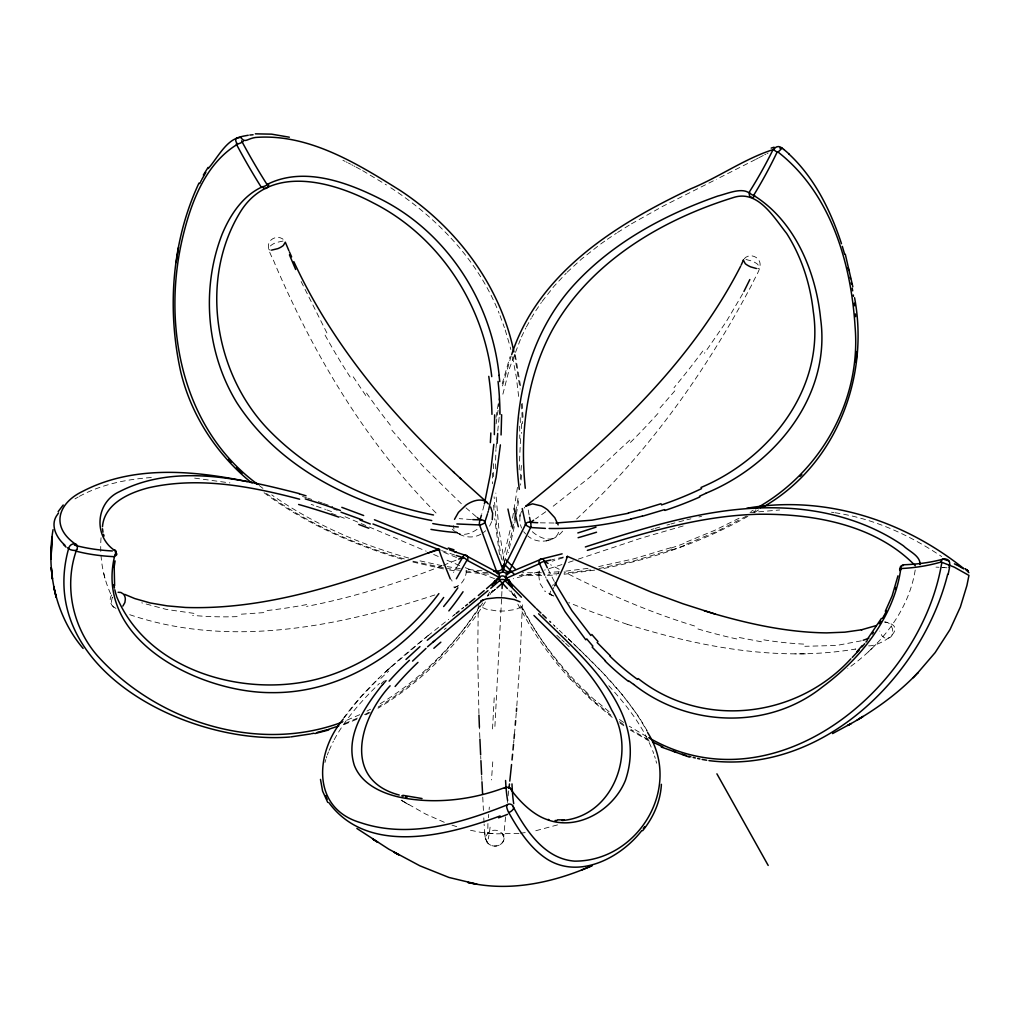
<?xml version="1.0" encoding="UTF-8"?>
<svg xmlns="http://www.w3.org/2000/svg" width="1020" height="1020" viewBox="0 0 1020 1020"><rect width="100%" height="100%" fill="white"/><g stroke="black" fill="none" stroke-linecap="round" stroke-linejoin="round"><path stroke-width="0.75" stroke-dasharray="5 3.75" d="M492.507 473.038L492.634 483.709M495.363 468.881L495.924 449.603M520.531 438.638L519.103 470.59M493.527 463.692L493.476 476.659M538.751 575.153L539.006 572.947M538.751 575.063L539.72 583.045L544.986 591.179M478.265 603.636L477.717 656.268L478.954 715.109M522.393 604.796L520.149 657.39L516.77 706.681M503.625 836.119L503.612 835.405L503.65 836.974L505.627 816.344M501.547 599.11L494.789 728.752M501.674 596.483L501.993 589.866M101.044 537.744C99.501 558.322 103.198 579.385 112.57 597.835M495.988 448.379L499.711 411.723M492.762 761.851L491.5 779.918M521.411 465.464L520.2 479.77M487.93 823.51L487.751 832.932M516.273 712.929L515.763 719.1M488.401 817.696L488.695 814.393M489.332 807.049L489.115 809.599M514.462 734.171L515.113 726.712M521.577 475.014L520.595 485.125M513.659 742.904L513.927 739.984M508.674 790.933L507.31 802.562M496.09 423.823L499.698 399.457M517.459 487.318L511.734 523.566L502.745 560.222M519.919 516.056L519.792 522.457L521.5 528.067M496.039 417.346L499.519 396.04M517.994 498.295L512.371 530.63L504.415 562.581M518.657 500.782L513.736 529.342L508.304 552.712M915.208 570.014C908.705 610.942 880.821 645.125 847.786 668.534M502.873 394.192L509.49 368.271L520.927 338.104M538.981 573.074L539.427 571.009M502.21 383.711L510.038 356.707M502.516 385.917L511.186 355.967M484.079 505.219L481.759 513.991M324.985 762.463L325.826 759.479M326.285 757.975L326.782 756.47M491.729 521.615L489.472 526.345M112.174 597.554L111.435 601.698A10.455 8.16 -55.8 0 0 113.539 606.913L115.923 608.392M550.596 591.115L549.691 594.278L553.86 596.126L544.909 591.115M327.318 754.966L328.465 751.931M329.077 750.401L333.4 741.196M520.633 513.583L521.653 511.211M558.067 573.89L558.986 571.952M521.437 336.983L525.81 328.07M553.12 588.833L553.834 587.456M526.384 326.961L531.216 318.253M742.688 293.824L726.1 321.912L704.45 353.277M334.216 739.653C345.793 718.335 362.215 700.102 379.529 683.323M111.715 594.94C108.566 599.186 110.491 605.74 115.107 608.06M531.841 317.169L533.779 313.969M458.413 564.557L453.505 572.462M492.622 590.35L488.503 597.019M487.381 595.756L489.676 592.11M535.78 310.781L541.403 302.443M480.025 605.65C453.772 646.603 419.169 682.686 377.196 707.612M485.405 601.928C457.967 644.614 421.783 682.214 377.986 708.224M482.74 602.909C455.838 643.671 420.89 679.639 378.7 704.616M524.114 508.151L524.854 507.106M344.224 717.723L360.213 697.693L379.019 678.071M542.13 301.41L553.911 286.403L566.215 273.143M343.396 718.309C366.843 686.116 397.481 660.208 428.362 635.422M674.794 390.915L657.747 410.524M744.217 258.774C747.048 255.204 752.594 254.987 756.19 257.499C765.612 264.091 755.527 275.489 752.76 282.935C706.745 370.234 648.644 452.408 575.968 519.588M868.402 651.831L875.874 644.538M629.799 440.117L589.586 477.436L550.774 508.126M567.133 272.225L581.693 258.901L599.581 244.826M385.254 672.129L426.538 636.875M386.861 670.637L391.756 666.162M495.618 589.165L487.522 596.216M495.019 589.394L487.751 595.412M521.475 606.772L515.75 609.488L504.097 611.018A26.265 9.448 1.3 0 1 496.064 610.801L486.221 609.169L479.719 606.275M562.619 531.165C554.293 541.518 538.305 545.062 527.799 535.946M483.378 532.606L485.686 530.744M461.843 608.889L463.743 607.372L460.9 609.641M427.762 635.906L448.698 619.318M453.377 615.621L455.251 614.142M452.434 616.373L454.308 614.881M444.274 629.493L446.161 628.039M600.678 244.022L606.211 240.083M545.764 511.734L535.653 518.836M607.333 239.305L616.386 233.236M617.533 232.483L630.283 224.527M754.596 512.448L758.548 509.949M753.512 511.951L755.82 510.535M74.97 498.92L78.196 497.008M750.937 511.53L753.257 510.14M631.456 223.826L663.268 206.04L715.403 179.8M747.877 516.362C702.831 541.85 653.157 558.896 602.425 568.726M746.525 516.094L717.417 531.152L684.382 544.973M370.171 712.534L363.566 715.989M79.33 496.37C101.86 484.143 127.564 479.03 152.949 477.424M366.996 711.08L370.54 709.193M739.105 518.224L714.535 530.413L683.91 543.022M364.586 714.612L369.291 712.1M755.45 159.541L716.41 179.303M756.164 159.171L758.255 158.087M758.931 157.73L763.47 155.384M454.002 587.354C461.894 586.398 467.542 575.65 466.28 567.439M764.694 154.759L765.88 154.16M767.027 153.574L768.149 153.013M454.384 587.903C462.595 582.496 453.632 590.618 454.053 586.64M356.834 719.24L341.598 725.666M359.779 714.663L343.651 721.573M357.382 718.144L341.279 724.99M480.917 534.149C469.863 540.574 456.106 535.309 448.978 525.428M456.093 560.171L443.164 565.386M441.889 565.883C398.029 583.121 352.92 597.605 306.574 606.415M434.864 594.94C337.148 627.134 227.371 648.784 127.436 613.9M671.351 549.64L633.956 560.911L598.88 568.573M670.867 547.676L633.522 558.909L598.702 566.572M578.302 559.126L641.019 538.19L684.624 525.542M550.94 539.72L545.56 541.135M573.24 560.822L566.954 562.912M561.943 564.57L544.591 570.078M557.519 824.899L534.646 831.045M563.231 557.774L552.177 561.204M651.091 529.609L653.718 528.832M538.993 571.761L513.251 578.761M655.044 528.436L662.974 526.167M868.619 645.851C880.018 646.438 910.86 627.313 884.914 621.894M861.275 640.828L836.527 645.469L804.844 646.297M666.94 525.058L669.592 524.331M670.918 523.961L674.909 522.89M678.899 521.845L685.555 520.136M563.32 557.022L552.062 559.75M686.881 519.805L690.884 518.823M698.878 516.936L701.556 516.337M594.698 570.129L564.098 574.26M855.155 649.128L855.742 649.026C779.05 662.005 700.396 647.101 626.994 624.253M590.758 569.925L563.996 573.202M588.005 568.369L564.328 571.315M520.531 833.187L525.211 832.6M749.993 512.588L779.662 509.974M263.785 612.625L238.055 614.41M559.087 571.761L548.645 572.437M518.963 833.378L495.618 833.863L480.331 832.269L468.142 829.796M558.654 573.635L547.995 574.247M884.569 622.098L887.234 622.429A6.936 5.138 58.5 0 1 890.549 624.916L892.449 628.6L892.831 631.928A10.455 7.739 58.5 0 1 890.766 636.964L888.484 638.29L885.156 638.086A6.936 5.138 58.5 0 1 881.841 635.6L879.75 631.074M547.383 575.433L556.486 574.923M541.709 575.637L516.974 575.497M541.288 572.73L522.444 572.73M540.472 574.477L521.144 574.311M554.051 523.018L539.503 522.814M805.443 653.858L794.988 653.884M283.024 241.051L276.076 242.556A10.455 4.054 -20.5 0 0 270.631 245.705L268.783 249.262A6.936 2.69 -20.5 0 0 270.415 250.078M935.977 567.133L939.025 567.273M487.751 572.73L465.592 571.021M471.533 519.55L459.255 518.644M488.606 574.145L464.278 572.067M941.995 567.452L947.759 567.847L941.957 567.4L946.598 567.757M481.95 570.779L464.967 569.198M745.977 259.488L752.263 261.158A10.455 3.799 22.1 0 1 757.732 264.358L759.696 267.827A6.936 2.524 22.1 0 1 757.63 268.579M488.261 833.238L495.618 833.863M194.641 478.125L229.933 482.906M193.94 613.364L166.528 609.463L141.742 602.833M459.484 570.282L447.461 568.522M460.313 568.612L447.244 566.635M449.539 570.014L457.164 571.136M831.504 512.218L833.85 512.563M835.023 512.741C873.502 518.53 909.61 534.977 941.715 556.576M761.417 641.797L736.249 636.939M443.445 567.847L412.207 561.051M443.445 568.931L410.448 561.484M442.004 565.705L416.492 560.095M408.714 558.042C360.111 544.463 313.14 523.872 271.702 494.878M404.328 558.922C355.253 544.871 307.836 523.668 266.488 493.514M694.556 625.974C649.434 612.242 606.033 593.347 564.111 571.825M401.867 559.164C352.435 544.374 304.406 522.954 262.969 491.92M302.506 496.434L306.459 497.709M454.627 554.995L441.622 550.596M307.772 498.142L311.725 499.443M451.962 825.103L457.075 826.799M627.121 624.291L593.5 612.497L568.765 602.603M494.509 578.62L462.034 566.495M311.189 504.403L313.803 505.295M318.291 501.661L322.218 503.013M316.417 506.188L325.558 509.426M323.531 503.472L332.673 506.736M326.859 509.898L332.048 511.798M444.286 822.286L425.786 814.126L401.153 800.19L409.109 804.882L401.727 800.534M345.028 516.719L426.181 551.183M456.539 557.506L442.399 551.705M459.676 565.539L445.434 559.559M438.243 556.461L433.436 554.37M553.834 596.113L549.806 594.316L550.558 593.372A15.568 0.842 -64.6 0 0 550.953 592.747M342.911 160.293L345.104 161.377M346.188 161.925L347.284 162.473M348.381 163.034L350.574 164.156M559.202 569.287L550.545 564.748M351.67 164.73L352.767 165.304M353.863 165.877L354.96 166.464M649.37 741.196L630.271 730.052M356.056 167.05L361.552 170.047M648.554 739.882L631.074 729.542M646.718 736.631L629.2 726.189M362.661 170.659L386.465 184.951M390.762 187.756C437.542 218.344 478.393 260.635 499.099 313.267M619.778 722.976L624.992 726.559M623.564 722.402L618.043 718.488M623.602 724.531L618.133 720.617M259.131 485.443L262.905 488.376M612.191 717.366L590.465 699.146L570.461 679.141M610.993 715.211L597.286 703.813M609.055 711.692L595.285 700.204M476.263 516.707L465.974 507.858M532.351 531.7L533.919 533.026A26.265 18.271 52.2 0 0 540.332 537.03C545.662 539.644 553.834 540.587 557.456 534.786A15.568 10.825 52.2 0 0 558.807 529.775M461.359 503.752L422.535 465.719L390.01 428.03M556.843 635.32L560.362 638.533M561.663 639.731L564.264 642.128M565.564 643.327L570.703 648.082M554.128 625.502L555.007 626.331L553.261 624.686M556.741 627.963L557.608 628.779M559.342 630.398L562.415 633.292M567.005 637.602L564.468 635.205L572.054 642.37M568.28 638.8L575.79 645.928M589.063 696.328C562.109 670.969 539.822 640.815 522.686 608.047M573.304 643.556C600.856 670 628.715 697.31 646.973 731.289M587.023 692.656C560.184 667.348 537.782 637.5 520.264 605.077M577.027 647.113L603.037 673.072L622.748 695.245L638.775 716.741L647.509 731.327M515.457 596.509L508.853 589.942M436.05 512.996C365.734 442.374 314.147 355.189 274.992 264.065C272.493 256.505 262.777 244.685 272.888 238.667C276.497 236.563 281.647 237.035 284.299 240.452M516.579 598.115L509.847 591.167M608.774 685.733C627.096 705.789 644.334 727.732 653.705 753.525M525.606 533.932L523.693 531.688M570.856 679.588C549.589 656.625 531.637 630.666 517.216 602.909M487.433 842.711L485.112 837.101L484.117 824.249M486.897 842.048C490.722 847.913 501.151 847.288 503.663 840.556A6.936 6.936 47.2 0 0 503.778 836.183L502.49 833.735L504.033 837.509L503.51 840.926L501.356 843.821L497.989 845.644A10.455 10.442 47.2 0 1 491.347 845.452L488.274 843.616L486.043 840.136A6.936 6.936 47.2 0 1 486.145 835.762L488.567 832.396L491.716 830.701A10.455 10.442 47.2 0 1 498.461 830.866L502.146 833.327L503.714 836.923L503.548 835.533L503.625 836.196M365.759 395.505L351.339 373.983M326.884 332.915L300.046 279.352M554.319 581.489L548.072 569.275M514.22 593.525L516.209 597.414M511.045 590.746L513.774 596.216M545.445 576.683L546.21 578.251M500.042 315.626L504.403 327.586M505.206 329.995L509.541 344.594M654.521 755.947L655.286 758.37M655.975 760.793L656.599 763.215M510.178 347.042L510.803 349.503M104.932 578.136L103.555 572.692L104.333 575.828M485.622 839.384L485.265 837.956M512.537 356.898L516.247 376.648L518.963 399.011M514.45 354.361L520.123 389.028M504.479 562.734L498.844 528.577L495.835 493.055M515.317 354.845L520.659 386.733M501.559 559.406L496.88 529.176L494.101 496.829M529.1 514.896L528.181 509.694M499.507 554.663L494.687 518.708M485.112 837.101L484.5 830.573M493.948 510.14L493.45 502.949M522.227 403.423L523.107 418.557M521.488 403.933L522.406 423.746M482.753 797.104L483.416 810.505M481.669 775.901L481.899 780.325M484.041 822.885L483.684 815.694M480.7 756.279L480.841 759.148M479.846 737.651L479.413 727.285M520.187 417.639L520.455 426.296M477.054 529.342A26.265 17.825 -49.9 0 1 470.475 532.886C465.171 535.143 457.062 535.411 454.219 529.354A15.568 10.557 -49.9 0 1 453.39 525.631M521.539 423.581A508.674 411.965 43.5 0 1 521.666 433.398M519.664 426.156A497.122 407.541 42.4 0 1 519.766 438.485M390.367 425.187A331.742 125.626 64.1 0 1 366.486 392.981M350.128 376.941A275.795 102.574 64.1 0 1 324.972 334.93M451.503 579.653A26.265 0.701 67.9 0 1 452.051 581.094M333.336 508.865A508.674 272.544 19.6 0 1 337.212 510.293M331.462 513.366A497.122 274.456 20 0 1 344.352 518.249M306.676 604.567A331.742 199.397 -19.5 0 1 264.231 610.84M237.163 616.628A275.795 164.488 -19.2 0 1 192.64 615.353M380.83 678.453A508.674 269.803 -13.1 0 1 388.684 671.071M381.2 683.706A497.122 266.934 -11.8 0 1 384.31 680.786M494.203 697.769A331.742 10.442 -88.1 0 1 492.507 728.943M490.097 827.194A275.795 7.714 -87.8 0 1 489.396 832.384M488.975 835.112A275.795 7.714 -87.8 0 1 488.21 838.886M552.674 585.952A26.265 1.415 -64.6 0 1 553.299 584.498M595.106 700.383A508.674 407.528 -37.5 0 1 586.87 692.797M597.082 704.017A497.122 395.377 -35.8 0 1 588.897 696.481M736.669 638.941A331.742 180.106 24.8 0 1 694.569 627.95M803.632 644.092A275.795 151.087 25.1 0 1 760.627 639.323M684.076 543.456A508.674 495.401 0.9 0 1 671.02 548.11M684.56 545.407A497.122 482.281 -2.3 0 1 671.517 550.086M657.964 413.457A331.742 108.923 -55.7 0 1 629.519 443.368M702.793 351.058A275.795 92.463 -55.7 0 1 673.978 387.715M460.211 534.76L456.373 532.198L460.211 534.76"/><path stroke-width="1.5" d="M501.636 414.719L501.075 434.966M506.022 578.417L505.805 579.143L505.257 577.384M498.984 578.111L499.647 579.895M499.902 577.091L499.111 581.081L490.773 588.272M102.472 526.69C104.32 503.74 129.272 492.673 148.792 487.738C198.836 476.404 250.831 486.298 299.612 499.201M494.343 434.622L494.636 414.898M763.801 506.634C835.622 465.171 869.626 377.795 854.569 297.712M521.411 597.21L505.741 581.362L505.754 578.531L539.937 563.473M502.069 588.514L502.363 583.108L507.335 588.514M114.189 566.61L114.61 585.709M493.795 444.299L490.403 474.032L484.398 503.918M516.388 711.361L516.643 708.237M856.073 362.176L856.94 351.581M515.24 725.22L515.635 720.63M500.374 444.886L496.115 477.232L488.631 509.911M514.054 738.531L514.462 734.171M512.996 749.968L513.532 744.319M512.014 759.989L512.575 754.252M661.394 784.329C660.526 801.35 653.348 817.606 642.638 830.713M511.543 764.541L509.783 781.116M198.964 183.103C171.615 241.498 166.885 309.71 180.82 372.262L180.859 372.376C191.326 415.586 216.814 454.461 251.162 482.498M508.993 788.205L509.464 783.985M530.795 526.817L530.706 527.531L545.394 528.385M53.027 529.699C46.168 571.213 55.462 615.952 83.117 648.414M530.591 527.531L508.432 572.947L541.722 558.973L562.122 553.834M949.569 564.519L949.097 567.286M899.857 570.639L900.15 568.612M903.325 565.182A4.832 3.43 57 0 0 900.775 568.752C894.183 616.87 860.727 658.729 822.222 687.11C767.92 730.473 687.352 727.069 633.688 684.407M114.138 567.094L115.094 560.911M176.141 262.535L178.538 247.363M492.252 519.677L492.66 513.251L490.645 507.055M519.919 516.056L520.174 514.794M947.669 574.336C921.672 677.726 821.253 774.856 708.951 760.614M508.291 573.699L508.47 572.921L507.998 573.712M897.957 575.828L892.13 595.858L885.309 611.248M115.923 553.044C117.415 551.068 113.679 548.913 114.151 550.124M114.877 555.109C93.113 641.019 201.029 692.886 271.46 692.631C340.706 693.511 404.213 652.405 443.674 597.465M481.427 515.189L479.923 520.302A3.94 0.854 -86.8 0 0 479.362 524.458L497.403 573.622M487.904 512.486L488.274 511.198M467.453 559.738L467.249 560.375L498.64 577.116L494.942 583.44M487.534 513.748L484.691 522.52M504.109 563.601L502.567 568.701L484.87 522.304M498.869 576.376L498.652 577.065M76.653 549.64C63.584 585.709 72.598 627.733 97.894 656.306C157.284 721.854 257.881 753.933 342.389 722.071M895.471 589.178L895.981 587.533M472.757 519.614L480.063 519.868L477.22 517.497M511.696 354.565C538.624 272.11 616.794 223.877 690.974 188.713C719.125 177.161 745.607 157.998 774.358 149.239M498.487 573.712L502.401 572.029L503.038 569.606L503.242 572.029L506.863 573.444L507.322 574.77M781.932 148.295L777.954 152.248M454.499 519.358L458.452 512.359L466.076 505.066A26.265 17.825 -49.9 0 1 472.655 501.534C477.666 499.507 484.844 498.92 488.312 503.956M749.789 193.417C742.05 186.889 727.477 193.647 717.749 196.069C665.129 214.531 614.155 241.906 575.752 282.974C524.382 337.671 510.127 416.912 519.308 489.345M741.208 265.034L743.376 260.176M740.635 266.233C691.114 362.916 609.794 438.664 526.103 505.882M749.827 279.556L743.937 291.452M199.716 183.587L200.239 182.542M554.612 585.926L562.428 569.377A26.265 1.415 -64.6 0 0 565.029 563.32L567.426 556.397L651.576 592.25L683.107 603.814L715.173 614.065L704.259 610.763M382.513 684.611C364.816 706.86 344.913 735.522 354.297 765.28C361.348 783.717 381.008 792.986 399.113 797.079C434.137 804.538 471.801 800.037 504.836 787.567M200.774 181.509L201.31 180.463M886.431 611.005L885.462 612.867M201.845 179.444L205.81 172.405M884.467 614.703L884.977 613.785M76.27 550.354L76.003 550.405A5.074 1.747 8.7 0 1 68.748 548.811M462.672 557.379L463.106 556.614A3.889 1.606 -70.9 0 1 464.304 555.097M883.46 616.539L883.97 615.621M495.146 580.393L492.201 585.607M882.415 618.362L882.937 617.457M459.013 563.563L462.647 557.417L463.526 557.774M880.273 621.97L880.821 621.078M881.382 618.426L867.472 639.094M456.361 578.748L466.969 560.107A3.94 1.568 30.9 0 0 463.488 557.672M203.337 175.045L208.131 167.395M879.163 623.755L879.724 622.863M505.448 579.768L508.559 579.87M57.592 514.373C49.559 524.535 56.317 537.82 64.885 545.114M208.22 168.517C216.788 159.171 226.593 138.796 240.656 137.356C245.297 143.578 246.623 138.809 255.459 137.458C308.346 133.352 356.847 163.353 400.031 190.37C456.424 227.498 500.183 285.103 513.901 351.887M507.756 804.652C505.499 805.596 507.31 809.204 508.126 811.448C518.185 829.426 529.648 847.977 547.37 859.324C579.742 879.508 620.925 857.552 641.822 830.522M566.559 557.315L567.337 556.359M343.141 719.278C315.282 752.301 311.011 808.261 360.634 822.681C409.186 839.039 461.397 823.076 507.08 804.946M58.153 511.619L63.202 505.002M920.014 564.621C920.716 555.925 908.743 551.131 903.478 545.853C869.027 521.959 827.194 510.115 785.578 508.151C716.665 504.645 650.097 526.039 585.352 546.949M643.314 828.572L644.742 826.582M872.227 633.981L873.426 632.323M58.063 513.685L58.561 512.996M438.868 593.602C408.918 633.764 366.741 665.894 317.947 678.938C244.647 698.215 148.117 671.236 116.879 597.184M390.112 685.797C359.384 718.819 342.057 779.905 399.202 795.039M502.375 568.943L503.026 569.555L525.861 523.706M865.98 642.128L867.268 640.522M122.884 606.084L124.899 602.476L125.345 599.148A10.455 8.16 -55.8 0 0 123.241 593.933L120.857 592.454L118.078 592.288M864.679 643.722L862.04 646.858M856.864 651.742L862.295 645.52M913.18 677.777L917.987 672.613C897.804 694.021 873.451 711.195 847.786 725.424L851.139 723.537L832.588 733.584M859.324 649.931L852.299 657.39M917.566 673.085L935.123 652.634L950.028 629.557L960.368 606.989L966.909 585.531L968.949 575.408L954.197 567.12L941.498 562.16M799.973 476.391L801.835 474.555M412.564 661.126L425.965 648.452M850.858 658.831C796.467 718.462 702.334 729.236 638.188 678.555M405.986 659.468L419.947 646.603M496.957 587.966L502.401 583.07L501.611 582.407A3.889 1.058 49.7 0 0 499.94 581.017M499.303 577.6L486.502 588.667M432.99 642.154L483.48 599.683M502.452 583.045L503.115 582.471M427.265 640.241L487.993 590.631M484.168 590.644L478.329 595.514M754.073 195.661C794.962 221.212 815.987 271.868 820.641 318.992C831.249 396.372 774.499 465.12 705.776 493.297M474.835 598.396L469.429 602.794M754.876 196.069L752.594 197.612M465.63 605.854L467.53 604.324M456.195 613.403L459.013 611.146M525.759 506.175L532.555 503.842L541.225 505.92A26.265 18.271 52.2 0 1 547.651 509.911L554.791 517.701L558.157 524.905M533.626 520.225L530.553 522.317L537.706 522.737M760.397 507.628L762.667 506.162M859.681 718.539L862.958 716.448L856.915 720.286M755.578 508.725C820.182 473.152 861.415 400.745 855.079 326.731C851.05 262.777 830.701 193.558 778.579 152.477M243.295 141.321A4.539 1.339 -24.4 0 1 238.17 143.845C206.703 162.448 192.27 199.308 183.715 233.147C161.185 321.823 180.425 427.903 257.869 484.462M491.755 376.635C483.327 303.985 438.944 236.13 373.243 202.916C333.31 181.726 270.925 163.901 240.949 210.987C198.67 278.587 214.174 374.034 269.012 430.249C312.872 475.205 372.364 502.873 433.513 514.985M262.854 186.571C242.989 195.355 230.214 214.723 222.13 234.217C200.991 288.456 206.333 352.678 236.678 402.441C279.505 468.958 356.018 505.792 431.753 520.557M266.985 187.782L268.681 186.316L268.413 183.74M701.008 487.483C769.603 458.656 824.989 388.671 813.284 311.495C810.262 283.968 801.567 256.836 786.637 233.427C774.065 217.706 758.37 190.268 734.566 197.191C661.916 219.466 590.236 261.847 552.432 329.804C526.256 377.884 519.716 434.392 525.287 488.274M480.841 600.805L486.616 598.842L496.561 597.733A26.265 9.448 1.3 0 1 504.594 597.949L514.437 599.581L520.047 601.838M504.441 788.231L505.333 787.835M458.707 559.087L462.71 557.494L456.233 555.505M356.872 828.457L388.786 849.163L419.87 865.801L448.915 877.442L476.914 884.161L467.938 882.478C509.592 892.181 553.108 882.695 591.613 865.891M581.413 870.073L592.25 865.636M508.776 812.545L509.158 812.392A5.074 2.601 -31.4 0 0 513.646 807.19M237.035 137.98L238.858 137.356A126.212 83.321 74.2 0 1 243.499 136.132L248.242 135.252M500.093 815.949C447.907 835.495 368.386 856.137 328.925 802.727M438.766 548.964L428.017 553.019L439.123 549.538M876.333 625.54L861.441 629.812M427.992 553.019C350.204 581.4 269.484 610.215 185.474 607.461L167.293 605.88L150.106 602.935L134.793 598.574L124.657 594.354M868.798 638.303L863.2 640.254M338.742 725.934L328.427 729.376M661.087 503.714L639.412 510.382M664.594 509.605L642.269 516.273M115.234 555.543L114.635 555.721M771.184 148.091L774.103 147.211M587.354 550.379C642.982 533.486 699.388 515.661 758.013 514.271C813.106 513.468 875.619 524.688 915.271 565.717M327.127 729.784L317.233 732.437M484.895 522.508A4.552 1.3 -21 0 1 480.101 525.032L480.152 524.917M494.177 571.378L497.926 571.276M497.811 571.315L497.875 571.289A4.411 1.249 -21 0 0 502.605 568.931M479.986 524.968L456.871 523.948M328.644 730.014L314.912 733.571M628.473 513.239L592.084 520.174L555.887 522.992M631.01 519.103C604.21 525.415 576.67 528.921 549.104 528.475M550.953 560.005L543.533 561.599A3.889 1.504 -25.7 0 0 539.784 563.473M508.177 572.832L511.492 572.118M311.648 733.699L313.892 733.214M310.526 733.941L290.968 736.886M779.866 148.13L781.792 147.938L783.666 149.443M862.053 629.71L844.853 632.17L826.697 632.885C788.689 632.476 751.204 624.469 714.816 613.963M944.163 559.317L945.055 559.381M746.78 508.279C824.224 494.674 903.35 520.111 963.875 568.688M249.849 135.048L253.087 134.755M289.808 737.014C189.337 745.225 34.285 669.273 68.824 547.804C69.666 544.961 73.414 542.614 76.066 544.578M561.969 820.526C613.581 816.548 637.117 751.651 611.643 710.022C593.933 672.652 562.874 644.13 533.944 615.481M903.134 565.552L903.414 565.501M271.537 250.142L277.886 248.625A10.455 4.054 -20.5 0 0 283.33 245.476L285.307 242.199L288.915 250.716M255.344 133.837L271.613 134.155L289.323 137.203M480.063 519.868L481.083 519.894M557.353 819.838L564.353 819.876M529.52 522.24L530.566 522.342L529.571 517.42M555.02 820.488L556.767 820.59M508.559 572.042L511.632 572.233M422.025 798.532L402.811 795.294M941.74 562.861C921.111 688.27 774.371 810.25 648.733 737.715M756.394 268.515L750.758 266.909A10.455 3.799 22.1 0 1 745.288 263.708L743.338 260.227A6.936 2.524 22.1 0 1 743.516 260.011M706.669 760.244L702.117 759.428M113.526 549.64C93.368 534.977 95.995 502.057 119.595 491.602C175.312 462.94 241.714 478.915 299.37 493.629M448.303 548.02L453.964 549.806M247.172 481.567C193.252 470.424 133.008 464.992 82.518 491.436C57.974 503.153 50.222 526.753 75.607 544.234M697.603 758.472L699.86 758.969M548.033 819.43L548.9 819.621M944.584 559.406L947.121 560.464M249.785 482.128L252.424 482.715M255.051 483.314L257.69 483.939M693.128 757.414L695.372 757.962M405.679 796.926L407.018 797.257M454.066 551.539L465.949 555.492M688.691 756.228L690.91 756.84M465.388 555.326L496.855 572.105L497.556 573.61M401.752 795.829L403.053 796.212M689.214 757.031L661.279 747.022M686.485 755.59L682.112 754.239M497.416 572.271L494.139 571.238M496.319 579.22L499.137 579.283L498.767 577.282M900.889 569.593L899.538 569.16M341.037 512.193L362.431 519.958M449.425 549.793L456.437 552.279M439.977 550.01L372.976 523.974M341.815 507.348L363.668 515.521M508.444 572.003L507.973 571.825A4.411 1.249 26.4 0 1 503.421 569.007M530.375 527.455L530.158 527.378A4.552 1.288 26.4 0 1 525.428 524.471M447.487 549.168L374.442 519.754M673.468 751.23L675.61 752.02M948.281 560.975L949.403 561.472M505.729 787.312L506.494 787.95M662.898 746.895L652.596 741.986M954.401 563.843L956.122 564.71M956.926 565.118L957.678 565.514M958.405 565.883L959.731 566.597M544.195 561.14L548.046 563.41M960.406 566.967L961.605 567.63M393.822 852.07L398.833 854.849L394.638 852.503M962.14 567.936L963.441 568.675M372.593 839.014L377.77 842.24L373.498 839.562M751.625 197.447L750.886 196.949M965.506 569.147L968.86 572.679M967.623 570.524L965.277 568.943M966.399 569.695L968.299 571.302L967.495 570.409M781.792 147.938L781.396 147.632A5.074 4.896 67.9 0 0 774.129 149.124M68.786 548.811L67.588 547.727M487.228 502.643L460.147 478.125M453.415 471.877L461.002 478.928M789.085 154.173C814.75 178.194 830.688 210.694 841.474 243.703M454.231 472.63C389.053 412.424 331.258 342.605 293.824 261.643M549.755 621.397L550.634 622.213M546.236 618.069L542.704 614.716M538.611 613.772C582.356 656.905 648.784 711.131 625.451 780.274C613.568 809.829 577.511 831.733 546.274 819.289C531.803 814.049 518.797 800.292 511.135 789.85M610.368 655.885L597.146 642.536M540.931 613.033L536.494 608.787M242.11 473.293L236.525 467.861M535.602 607.933L505.767 577.894M605.472 660.871L592.123 647.075M237.494 144.011L237.226 143.705A5.074 3.162 46.7 0 1 236.946 137.84M228.518 459.433L231.132 462.289M590.899 635.524L571.876 610.648L555.122 582.981M585.824 639.833L565.106 611.758L546.975 579.806M525.631 524.484L522.227 508.559M503.663 569.058L502.809 565.717M512.945 806.386C526.078 830.446 544.348 858.789 574.528 861.135C637.755 861.479 683.03 787.759 647.585 732.513M716.907 773.823L768.188 865.432M327.739 802.396L322.601 791.125L320.484 779.407M547.306 567.719L544.31 561.421M544.68 575.114L539.338 563.282M510.319 585.62L506.366 576.848M512.193 586.691L509.056 579.755M289.438 251.94L291.631 256.874M326.604 798.01L327.139 799.208M295.66 269.497L289.45 254.86M450.317 578.977L443.432 561.956A26.265 0.701 67.9 0 1 441.073 555.811L438.74 548.989M325.648 795.549L326.107 796.786M104.066 536.048L103.492 534.301M116.611 596.368L115.872 593.908M842.303 246.343L844.662 254.311M845.312 254.311L852.835 286.76M115.642 593.079L114.801 589.751M848.13 267.75L848.755 270.453M850.208 277.223L850.476 278.587M102.969 532.147L102.51 528.755M114.444 588.068L113.845 584.677M851.266 282.667L851.509 284.032M852.223 288.124L852.656 290.866M853.281 294.971L853.472 296.335M499.15 375.398C491.64 302.749 448.366 234.358 383.15 200.379C348.904 182.746 304.75 165.992 267.979 184.034A4.832 1.938 -23.5 0 1 262.765 186.749M854.339 303.118L854.632 305.822M855.385 313.943L855.589 316.659M481.606 774.435L480.917 760.665M482.6 794.185L481.975 781.804M480.637 754.838L479.91 739.117M479.413 727.285L478.954 715.109M261.452 187.489A194.221 56.202 59.2 0 1 236.27 143.986M267.202 184.773A194.488 55.437 58.7 0 1 241.574 140.875M497.696 433.436A396.41 269.446 59.5 0 1 497.097 443.305M498.066 381.416A375.054 298.975 42 0 1 499.991 414.375M499.035 375.385A344.403 277.045 40.5 0 1 499.762 381.608M490.824 432.99A383.826 254.082 60.4 0 1 490.378 442.591M488.771 376.367A358.81 283.114 43 0 1 491.959 414.349M458.299 526.97A247.172 208.195 23.7 0 1 432.773 523.579M457.126 532.631A253.126 215.908 22.5 0 1 430.95 529.38M481.07 519.779A3.889 2.818 16.5 0 1 484.742 521.59M266.513 188.279A3.43 2.295 30.1 0 1 262.701 187.374M497.531 571.99A4.411 3.2 -62.2 0 1 499.099 576.402M466.063 555.224A4.552 3.302 -62.1 0 1 467.695 559.699M113.794 556.652A194.221 96.505 -19 0 1 75.493 550.991M76.258 544.297A4.539 3.43 -65.7 0 1 76.78 549.703M112.391 550.966A194.488 95.23 -19.1 0 1 74.46 545.139M114.24 549.997A4.832 3.901 -58.6 0 1 115.145 555.199M360.034 519.983A396.41 115.885 19.4 0 1 370.336 524.012M305.273 498.907A375.054 200.392 17.8 0 1 340.374 510.472M299.319 493.846A344.403 189.771 17.8 0 1 306.051 495.809M358.759 524.446A383.826 102.663 19 0 1 368.794 528.245M298.618 504.466A358.81 186.762 17.6 0 1 338.857 517.14M457.853 587.826A247.172 142.009 -76.8 0 1 443.649 606.517M463.042 591.753A253.126 146.064 -78.4 0 1 448.851 610.903M66.058 547.09A126.212 21.088 27.7 0 1 63.469 544.514M116.586 554.918A3.43 1.798 1.9 0 1 115.464 555.67M116.611 553.618A3.43 1.798 1.9 0 1 116.828 554.192M499.711 576.848A4.411 4.399 1.2 0 1 505.423 577.116M499.558 580.354A4.552 4.539 0.8 0 1 505.372 580.571M513.723 803.671A194.221 15.44 -84.8 0 1 511.989 783.921M507.628 804.334A4.539 4.526 -33.8 0 1 513.2 806.233M507.616 800.521A194.488 17.123 -84.8 0 1 505.576 780.478M505.27 787.695A4.832 4.819 72.8 0 1 511.033 789.085M427.597 646.731A396.41 145.656 -25.8 0 1 434.864 640.547M389.117 681.143A375.054 204.88 -14.3 0 1 409.402 660.322M382.717 684.637A344.403 191.887 -13.3 0 1 386.108 680.633M433.857 648.286A383.826 135.711 -27.1 0 1 440.844 642.179M395.122 686.485A358.81 193.711 -15.3 0 1 417.958 662.388M514.144 574.196A247.172 19.571 46.6 0 1 504.479 564.328M515.342 569.071A253.126 17.952 45.4 0 1 505.894 559.763M507.577 814.33A124.784 22.988 -24.8 0 1 498.55 817.836M503.115 582.407A3.94 1.096 -44.8 0 1 504.938 581.196M508.521 788.116A3.43 2.346 -25.9 0 1 511.288 789.199M506.137 576.797A4.411 3.188 67.6 0 1 508.087 572.551M539.095 563.167A4.552 3.289 67.5 0 1 541.059 558.807M944.227 558.871A194.221 124.924 25.3 0 1 903.618 564.774M941.243 562.071A4.539 3.111 65.8 0 1 944.023 558.96M940.912 562.058A194.488 126.34 25.2 0 1 900.367 568.586M592.913 646.17A396.41 317.615 -63.4 0 1 586.717 638.864M628.549 681.462A375.054 306.242 -37.3 0 1 605.217 661.113M633.662 684.446A344.403 280.487 -35.3 0 1 628.97 681.003M597.988 641.542A383.826 307.568 -66 0 1 591.829 634.465M637.487 679.371A358.81 294.346 -38.8 0 1 610.011 656.23M945.055 559.1A5.074 4.539 -60.2 0 1 949.658 564.455M596.521 532.223A247.172 53.244 -20 0 1 578.111 537.718M596.011 527.149A253.126 49.47 -20.6 0 1 577.83 532.937M949.556 567.286A126.212 86.815 -71 0 1 948.128 574.387M542.806 558.858A3.94 1.632 75.7 0 1 543.94 560.439M900.073 567.566A3.43 3.175 -29.6 0 1 903.121 565.22M773.16 149.392A194.221 80.656 -60.8 0 1 749.394 191.926M777.865 152.324A4.539 1.147 23.5 0 1 774.371 150.182M777.074 152.197A194.488 81.498 -61.3 0 1 753.895 194.897M754.073 195.61A4.832 1.645 19.4 0 1 749.878 192.92M642.217 516.094A396.41 394.128 -79.2 0 1 630.972 518.938M699.822 496.969A375.054 364.395 6.9 0 1 664.887 510.446M705.802 493.348A344.403 333.119 4.8 0 1 699.465 496.243M639.323 510.064A383.826 380.728 -70.6 0 1 628.396 512.933M701.581 488.606A358.81 349.605 9.8 0 1 661.534 504.913M518.364 526.741A247.172 87.529 -78.3 0 1 514.195 508.368M512.601 527.952A253.126 95.064 -78.4 0 1 507.947 509.044M783.717 149.379A126.212 123.943 -4.6 0 1 789.149 154.109M530.744 522.865A3.889 0.892 -87.7 0 1 530.846 526.881M525.67 523.617A3.94 2.831 -11.5 0 1 529.558 522.125M750.733 197.153A3.43 3.136 36.9 0 1 749.483 193.29M51.064 556.091L51 558.973L52.16 537.017L51.064 556.091M56.1 596.993L53.728 586.831L56.1 596.993M52.428 578.952L51.306 567.796L52.428 578.952"/></g></svg>
